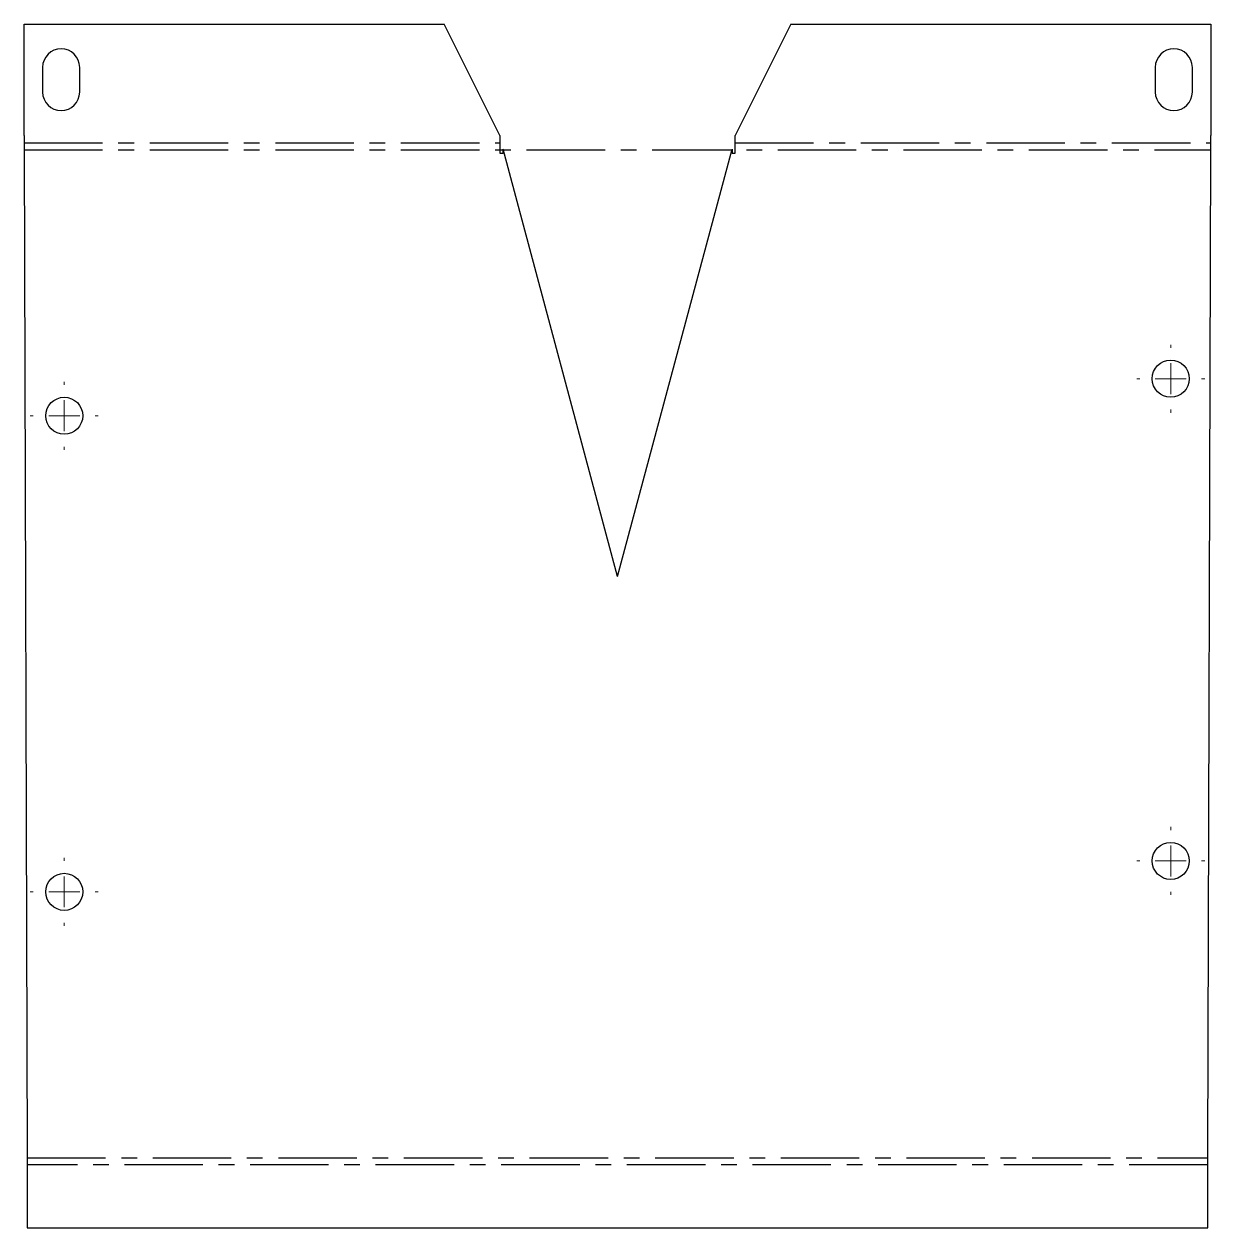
# Model space of a CAD drawing. Header units: millimetres. Extents: x 471 to 663, y 309 to 504.
import ezdxf

# ---------------------------------------------------------------- set-up
doc = ezdxf.new("R2010")
doc.units = ezdxf.units.MM
doc.linetypes.add('CENTERX2', pattern=[20.32, 12.7, -2.54, 2.54, -2.54])

# ---------------------------------------------------------------- blocks, each defined once
blk = doc.blocks.new('SW_CENTERMARKSYMBOL_0')
at = {"color": 0, "linetype": 'Continuous', "lineweight": 18}
for p, q in [((0, 5), (0, 5.5)), ((0, 0), (0, 2.5)), ((-5, 0), (-5.5, 0)), ((0, 0), (-2.5, 0)), ((0, 0), (0, -2.5)), ((0, 0), (2.5, 0)), ((5, 0), (5.5, 0)), ((0, -5), (0, -5.5))]:
    blk.add_line(p, q, dxfattribs=at)
blk = doc.blocks.new('SW_CENTERMARKSYMBOL_1')
at = {"color": 0, "linetype": 'Continuous', "lineweight": 18}
for p, q in [((0, 5), (0, 5.5)), ((0, 0), (0, 2.5)), ((-5, 0), (-5.5, 0)), ((0, 0), (-2.5, 0)), ((0, 0), (0, -2.5)), ((0, 0), (2.5, 0)), ((5, 0), (5.5, 0)), ((0, -5), (0, -5.5))]:
    blk.add_line(p, q, dxfattribs=at)
blk = doc.blocks.new('SW_CENTERMARKSYMBOL_2')
at = {"color": 0, "linetype": 'Continuous', "lineweight": 18}
for p, q in [((0, 5), (0, 5.5)), ((0, 0), (0, 2.5)), ((-5, 0), (-5.5, 0)), ((0, 0), (-2.5, 0)), ((0, 0), (0, -2.5)), ((0, 0), (2.5, 0)), ((5, 0), (5.5, 0)), ((0, -5), (0, -5.5))]:
    blk.add_line(p, q, dxfattribs=at)
blk = doc.blocks.new('SW_CENTERMARKSYMBOL_3')
at = {"color": 0, "linetype": 'Continuous', "lineweight": 18}
for p, q in [((0, 5), (0, 5.5)), ((0, 0), (0, 2.5)), ((-5, 0), (-5.5, 0)), ((0, 0), (-2.5, 0)), ((0, 0), (0, -2.5)), ((0, 0), (2.5, 0)), ((5, 0), (5.5, 0)), ((0, -5), (0, -5.5))]:
    blk.add_line(p, q, dxfattribs=at)

msp = doc.modelspace()

# ---------------------------------------------------------------- linework, layer by layer
at = {"color": 7, "linetype": 'Continuous', "lineweight": 25}
for p, q in [((471.11, 485.67), (471.11, 503.67)), ((471.11, 503.67), (539.09, 503.67)), ((548.09, 485.67), (539.09, 503.67)), ((595.14, 503.67), (586.14, 485.67)), ((595.14, 503.67), (663.11, 503.67)), ((663.11, 503.67), (663.11, 485.67)), ((474.11, 496.67), (474.11, 492.67)), ((480.11, 492.67), (480.11, 496.67)), ((654.11, 496.67), (654.11, 492.67)), ((660.11, 492.67), (660.11, 496.67)), ((471.11, 485.67), (471.12, 483.32)), ((548.09, 485.67), (548.09, 482.82)), ((586.14, 482.82), (586.14, 485.67)), ((663.11, 483.32), (663.11, 485.67)), ((471.12, 483.32), (471.6, 320.82)), ((548.59, 482.82), (548.59, 483.45)), ((567.11, 414.32), (548.59, 483.45)), ((567.11, 414.32), (585.64, 483.45)), ((585.64, 483.45), (585.64, 482.82)), ((662.62, 320.82), (663.11, 483.32)), ((548.09, 482.82), (548.59, 482.82)), ((585.64, 482.82), (586.14, 482.82)), ((471.6, 320.82), (471.61, 320.82)), ((471.61, 320.82), (471.61, 308.96)), ((662.61, 320.82), (662.62, 320.82)), ((662.61, 308.96), (662.61, 320.82)), ((471.61, 308.96), (662.61, 308.96))]:
    msp.add_line(p, q, dxfattribs=at)
at = {"color": 7, "linetype": 'CENTERX2'}
for p, q in [((471.12, 484.49), (548.09, 484.49)), ((471.12, 483.32), (663.11, 483.32)), ((586.14, 484.49), (663.11, 484.49)), ((471.61, 320.32), (662.61, 320.32)), ((662.61, 319.14), (471.61, 319.14))]:
    msp.add_line(p, q, dxfattribs=at)
at = {"color": 7, "linetype": 'Continuous', "lineweight": 25}
for centre in [(656.61, 446.32), (477.61, 440.32), (656.61, 368.32), (477.61, 363.32)]:
    msp.add_circle(centre, 3, dxfattribs=at)
for centre, start, end in [((477.11, 496.67), 0, 180), ((657.11, 496.67), 0, 180), ((477.11, 492.67), 180, 0), ((657.11, 492.67), 180, 0)]:
    msp.add_arc(centre, 3, start, end, dxfattribs=at)

# ---------------------------------------------------------------- block references
at = {"color": 7, "linetype": 'Continuous', "lineweight": 18}
for name, p in [('SW_CENTERMARKSYMBOL_3', (656.61, 446.32)), ('SW_CENTERMARKSYMBOL_1', (477.61, 440.32)), ('SW_CENTERMARKSYMBOL_2', (656.61, 368.32)), ('SW_CENTERMARKSYMBOL_0', (477.61, 363.32))]:
    msp.add_blockref(name, p, dxfattribs=at)

doc.saveas('drawing.dxf')
